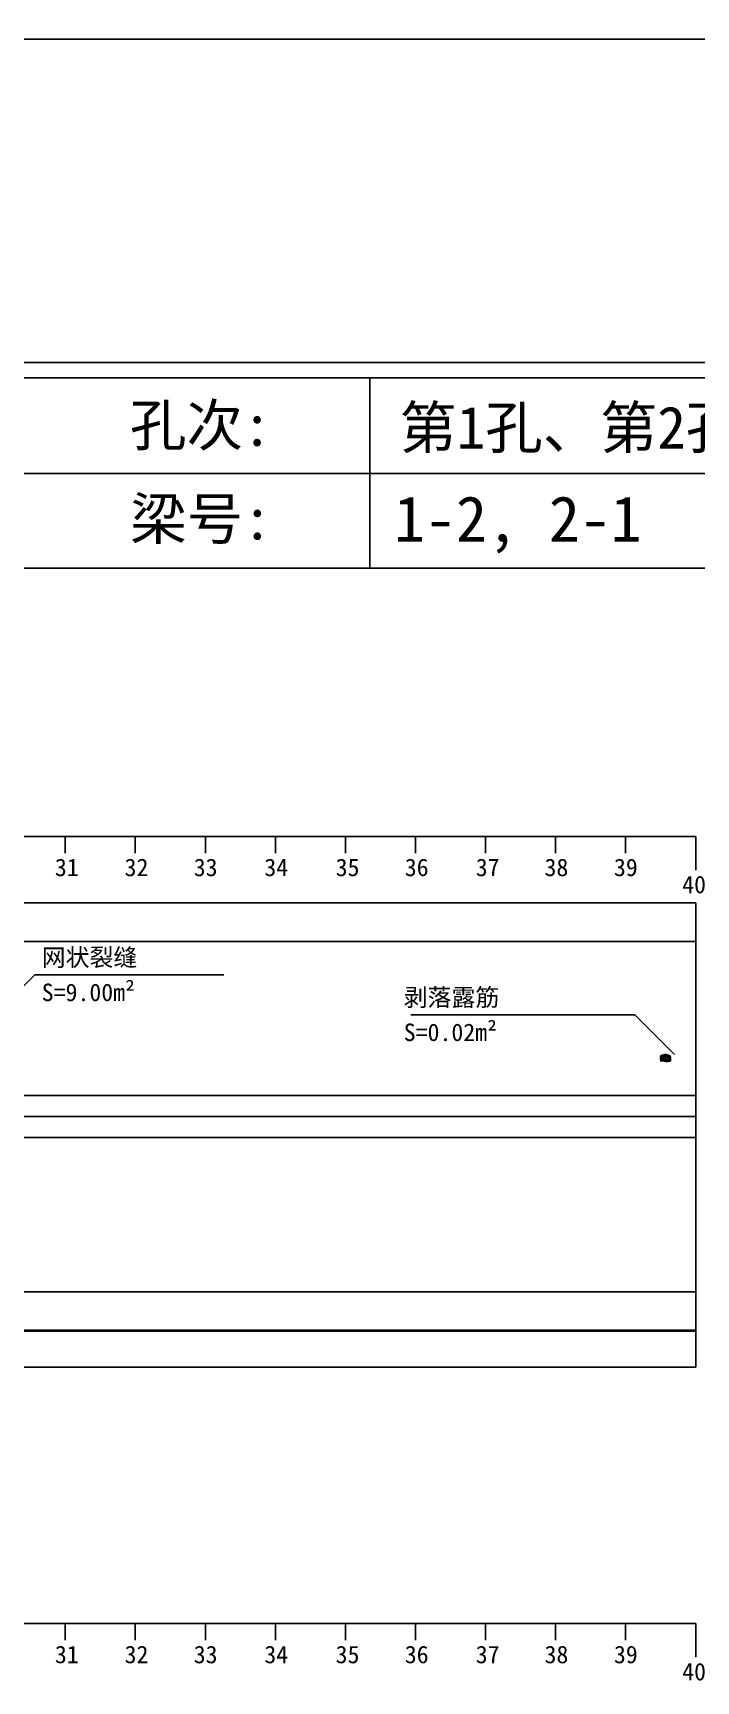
# Model space of a CAD drawing. Header units: millimetres. Extents: x -37 to 615, y -48 to 1658.
# Drawn here: x 389.2 to 483.9, y 178.9 to 414.1 of the extents above; entities that cross this region are included whole.
import ezdxf

# ---------------------------------------------------------------- set-up
doc = ezdxf.new("R2010")
doc.units = ezdxf.units.MM
doc.layers.add('图层1', color=7, linetype='Continuous')
doc.layers.add('病害', color=5, linetype='Continuous')
doc.styles.get("Standard").update_dxf_attribs({"font": ''})
doc.styles.add('汉字', font='')
doc.styles.get('Standard').set_extended_font_data('SimSun')
doc.styles.get('汉字').set_extended_font_data('SimSun')

# ---------------------------------------------------------------- blocks, each defined once
blk = doc.blocks.new('chi')
at = {"color": 0}
for p, q in [((1187.409, -3078.8), (1147.409, -3078.8)), ((1178.409, -3079.041), (1178.409, -3078.8)), ((1179.409, -3079.041), (1179.409, -3078.8)), ((1180.409, -3079.041), (1180.409, -3078.8)), ((1181.409, -3079.041), (1181.409, -3078.8)), ((1182.409, -3079.041), (1182.409, -3078.8)), ((1183.409, -3079.041), (1183.409, -3078.8)), ((1184.409, -3079.041), (1184.409, -3078.8)), ((1185.409, -3079.041), (1185.409, -3078.8)), ((1186.409, -3079.041), (1186.409, -3078.8)), ((1187.409, -3079.283), (1187.409, -3078.8))]:
    blk.add_line(p, q, dxfattribs=at)
for s, p in [('31', (1178.261, -3079.368)), ('32', (1179.256, -3079.368)), ('33', (1180.243, -3079.368)), ('34', (1181.251, -3079.368)), ('35', (1182.269, -3079.368)), ('36', (1183.256, -3079.368)), ('37', (1184.269, -3079.368)), ('38', (1185.251, -3079.368)), ('39', (1186.242, -3079.368)), ('40', (1187.216, -3079.613))]:
    blk.add_text(s, height=0.25).set_placement(p)

msp = doc.modelspace()

# ---------------------------------------------------------------- linework, layer by layer
at = {"color": 0}
for p, q in [((0, 364.85), (529.17, 364.85)), ((437.29, 364.79), (437.29, 337.66)), ((136.5, 337.72), (529.17, 337.72)), ((83.82, 289.93), (483.82, 289.93)), ((483.82, 289.93), (483.82, 223.68)), ((83.82, 262.43), (483.82, 262.43)), ((483.82, 262.43), (483.82, 259.43)), ((83.82, 256.43), (483.82, 256.43)), ((83.82, 234.43), (483.82, 234.43)), ((83.82, 228.93), (483.82, 228.93)), ((83.82, 228.81), (483.82, 228.81)), ((83.82, 223.68), (483.82, 223.68))]:
    msp.add_line(p, q, dxfattribs=at)
msp.add_line((83.82, 284.43), (483.82, 284.43))
at = {"color": 7}
for p, q in [((478.94, 268.19), (479.2, 267.97)), ((479.5, 268.27), (479.49, 267.97)), ((479.96, 268.19), (479.76, 267.93)), ((478.8, 267.71), (479.22, 267.7)), ((479.27, 267.34), (479.41, 267.52)), ((479.91, 267.3), (479.8, 267.52)), ((480.23, 267.68), (479.85, 267.74))]:
    msp.add_line(p, q, dxfattribs=at)
at = {"color": 1}
for p, q in [((479.16, 267.3), (479.16, 268.3)), ((479.52, 267.3), (479.52, 268.3)), ((479.88, 267.3), (479.88, 268.3)), ((478.8, 268.05), (480.23, 268.05)), ((478.8, 267.8), (480.23, 267.8)), ((478.8, 267.55), (480.23, 267.55)), ((83.82, 259.43), (483.82, 259.43))]:
    msp.add_line(p, q, dxfattribs=at)
at = {"color": 3}
for points in [[(-36.77, 828.19), (615.38, 828.19), (615.38, 367.07), (-36.77, 367.07)], [(-36.77, 413.19), (615.38, 413.19), (615.38, -47.93), (-36.77, -47.93)]]:
    msp.add_lwpolyline(points, dxfattribs=at)
at = {"color": 7}
for points in [[(383.8, 274), (389.46, 279.66), (416.46, 279.66)], [(480.8, 268.3), (475.14, 273.96), (443.14, 273.96)], [(479.61, 268.27), (479.4, 268.27), (479.18, 268.22), (478.94, 268.19), (478.8, 267.98), (478.8, 267.71), (478.83, 267.38), (478.99, 267.38), (479.56, 267.3), (479.91, 267.3), (480.13, 267.35), (480.21, 267.41), (480.23, 267.68), (480.23, 267.92), (480.13, 268.11), (479.96, 268.19), (479.83, 268.22), (479.61, 268.3)]]:
    msp.add_lwpolyline(points, dxfattribs=at)
at = {"layer": '病害', "color": 0}
msp.add_line((387.14, 351.23), (529.17, 351.23), dxfattribs=at)
at = {"layer": '病害', "color": 5}
msp.add_line((386.58, 337.72), (529.17, 337.72), dxfattribs=at)

# ---------------------------------------------------------------- block references
at = {"xscale": 9.999999999994273, "yscale": 9.999999999994273, "zscale": 9.999999999994273}
for p in [(-11390.27, 31087.43), (-11390.27, 30975.09)]:
    msp.add_blockref('chi', p, dxfattribs=at)

# ---------------------------------------------------------------- texts
at = {"color": 7}
for s, p in [('网状裂缝', (390.46, 280.91)), ('S=9.00m²', (390.46, 275.91)), ('剥落露筋', (442.14, 275.21)), ('S=0.02m²', (442.14, 270.21))]:
    msp.add_text(s, height=2.5, dxfattribs=at).set_placement(p)
at = {"attachment_point": 1, "style": '汉字'}
for s, insert, char_height, width in [('{\\C0;第1孔、第2孔}', (441.52, 360.78), 6, 77.4135), ('{\\C0;1-2, 2-1}', (440.75, 347.98), 6.5, 84.1186)]:
    msp.add_mtext(s, dxfattribs=dict(at, insert=insert, char_height=char_height, width=width))
at = {"layer": '图层1'}
for s, p in [('孔次:', (403.05, 355.16)), ('梁号:', (403.08, 341.8))]:
    msp.add_text(s, height=5.918, dxfattribs=at).set_placement(p)

doc.saveas('drawing.dxf')
